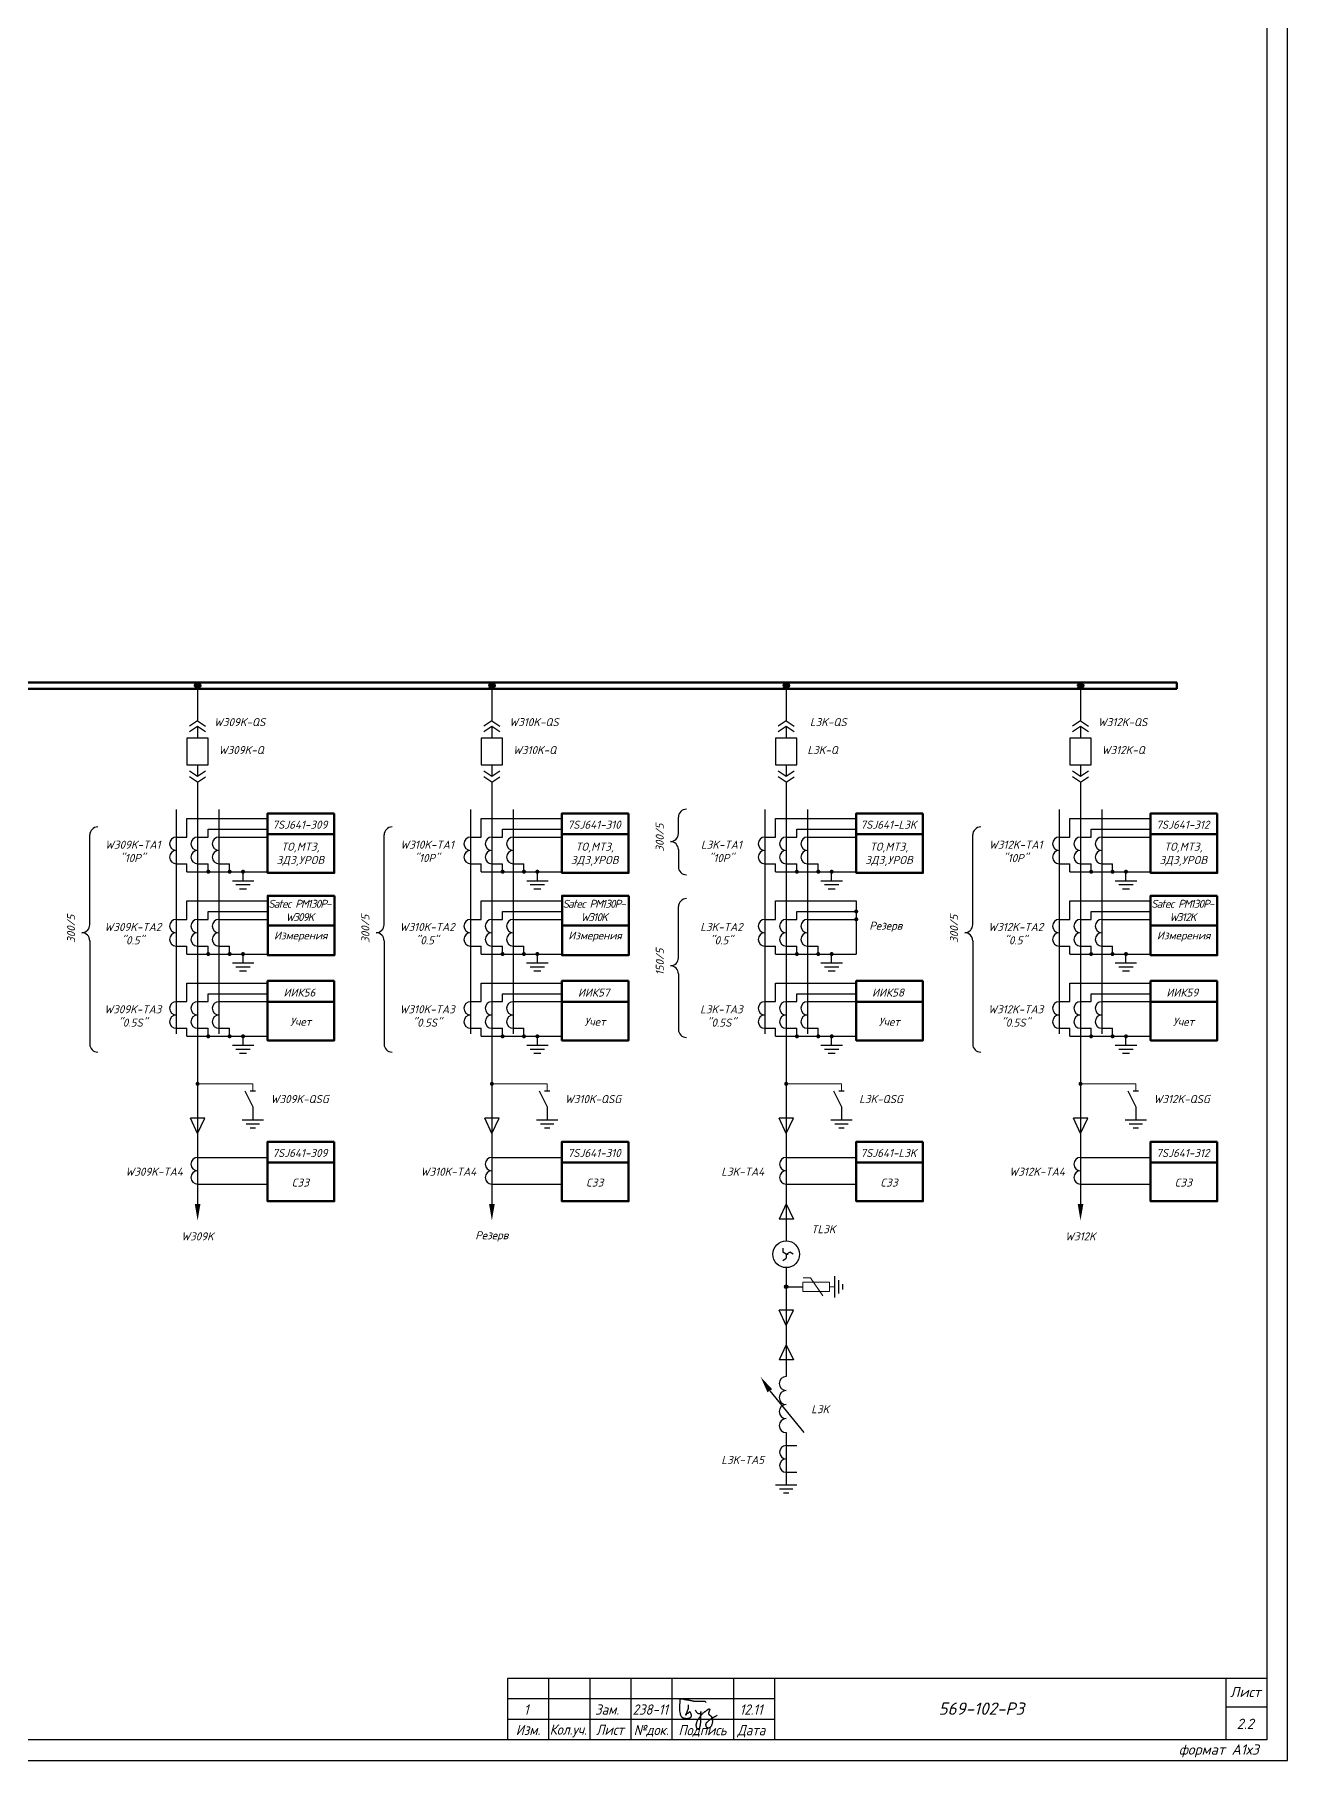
# Model space of a CAD drawing. Header units: millimetres. Extents: x -4534 to -456, y 3875 to 4716.
# Drawn here: x -761.6 to -456.3, y 3875.4 to 4295.9 of the extents above; entities that cross this region are included whole.
import ezdxf
from ezdxf.enums import TextEntityAlignment as Align

# ---------------------------------------------------------------- set-up
doc = ezdxf.new("R2010")
doc.units = ezdxf.units.MM
doc.linetypes.add('HIDDEN2', pattern=[0.1875, 0.125, -0.0625])
doc.layers.add('Измерения АСУТП', color=80, linetype='Continuous')
doc.layers.add('пусков-компл', color=7, linetype='Continuous')
doc.styles.add('ГОСТ 3.0', font='isocpeur.ttf', dxfattribs={"oblique": 15, "height": 3})
doc.styles.add('гост2.5', font='isocpeur.ttf', dxfattribs={"oblique": 15, "height": 2.5})

# ---------------------------------------------------------------- blocks, each defined once
blk = doc.blocks.new('Точка')
h = blk.add_hatch(color=256)
edge = h.paths.add_edge_path()
edge.add_arc((0, 0), 0.691, 0, 360)
blk.add_circle((0, 0), 0.691)
blk = doc.blocks.new('Бузин')
at = {"lineweight": 30}
for points in [[(8.39, 4.12, 0.049376), (8.33, 4.21, 0.079607), (8.28, 4.25, 0.036473), (8.15, 4.32, 0.077465), (8.07, 4.34, 0.011171), (7.92, 4.35, 0.012696), (7.78, 4.36), (7.28, 4.36), (6.8, 4.36), (6.28, 4.36), (5.8, 4.36, -0.028812), (5.58, 4.37, -0.024666), (5.32, 4.41, -0.004686), (5.18, 4.44, 0.005423), (5.06, 4.47, 0.001555), (4.64, 4.56, 0.003842), (4.48, 4.59, 0.002697), (4.31, 4.62, 0.002238), (4.12, 4.66, 0.002857), (4, 4.68, 0.000909), (3.65, 4.73, 0.012695), (3.43, 4.76, -0.016559), (3.27, 4.78, -0.029626), (3.19, 4.8, -0.00993), (2.95, 4.88, -0.037505), (2.82, 4.93, 0.070326), (2.75, 4.96, 0.03465), (2.68, 4.97, 0.014683), (2.5, 4.97), (2.2, 4.97), (2.04, 4.97, 0.376696), (2.03, 4.97, 0.005089), (1.96, 4.4, 0.000606), (1.88, 3.63, 0.003755), (1.87, 3.51, 0.015513), (1.85, 3.18, 0.014217), (1.84, 2.82, 0.016263), (1.85, 2.68, 0.004333), (1.91, 2.12, 0.017094), (2.02, 1.35, 0.061989), (2.08, 1.14, 0.025517), (2.14, 1.03, 0.01213), (2.28, 0.81, 0.010626), (2.37, 0.67, 0.016022), (2.44, 0.58, 0.09299), (2.59, 0.45, 0.08496), (2.8, 0.38, 0.00271), (2.97, 0.35, 0.002992), (3.13, 0.32, 0.001324), (3.38, 0.28, 0.004769), (3.46, 0.27, 0.032817), (3.53, 0.27, 0.009707), (3.8, 0.27, 0.019), (3.98, 0.29, 0.016057), (4.19, 0.32, 0.049052), (4.35, 0.36, 0.043), (4.52, 0.45, 0.055865), (4.61, 0.52, 0.052303), (4.69, 0.61, 0.078442), (4.76, 0.75, 0.068047), (4.78, 0.93, 0.038596), (4.76, 1.16, 0.058948), (4.73, 1.3, 0.004316), (4.69, 1.4, 0.002515), (4.62, 1.56, 0.007616), (4.54, 1.73, 0.014131), (4.49, 1.82, 0.19269), (4.41, 1.89, 0.262574), (4.34, 1.87, 0.027672), (4.26, 1.81, -0.016118), (4.15, 1.68, -0.003099), (3.98, 1.53, -0.010637), (3.93, 1.48, -0.185805), (3.82, 1.44, 0.157624), (3.68, 1.4, 0.022129), (3.58, 1.33, 0.02839), (3.52, 1.27, 0.269362), (3.47, 1.09, -0.357976), (3.37, 1.1, -0.002158), (3.4, 1.15, -0.00345), (3.41, 1.17, -0.006185), (3.46, 1.24, 0.011371), (3.48, 1.28, 0.012996), (3.51, 1.32, -0.006156), (3.56, 1.41, -0.009576), (3.6, 1.48, 0.015667), (3.63, 1.52, 0.026284), (3.65, 1.57, 0.011037), (3.69, 1.67, 0.001239), (3.73, 1.78, -0.001363), (3.77, 1.89, -0.000763), (3.8, 1.98, -0.000404), (3.86, 2.14, -0.021638), (3.92, 2.27, 0.022085), (3.97, 2.4, 0.026037), (3.99, 2.46, 0.009107), (4.03, 2.64, 0.019947), (4.08, 2.92, 0.047798), (4.09, 3.03, 0.00416), (4.08, 3.1, -0.001595), (4.07, 3.27, -0.002701), (4.07, 3.38, -0.001735), (4.06, 3.56)], [(5.73, 2.24, -0.001659), (5.78, 2.16, -0.003989), (5.79, 2.13, -0.001642), (5.86, 2.01, 0.002552), (5.91, 1.93, 0.020962), (5.96, 1.84, 0.016931), (6.04, 1.74, 0.041651), (6.11, 1.67, 0.033413), (6.2, 1.6, 0.030046), (6.3, 1.54, 0.03344), (6.39, 1.5, 0.018862), (6.47, 1.47, 0.066629), (6.5, 1.47), (6.65, 1.47), (6.82, 1.47, 0.057511), (6.89, 1.48, 0.045691), (6.97, 1.51, 0.105093), (7.04, 1.55, 0.109678), (7.08, 1.62, 0.031962), (7.1, 1.71, 0.036704), (7.11, 1.79, 0.007588), (7.11, 1.91, -0.036026), (7.11, 1.94, -0.931544), (7.11, 1.94, -0.010175), (7.11, 1.77, -0.030479), (7.11, 1.74, -0.006145), (7.08, 1.57, -0.017112), (7.04, 1.39, 0.022872), (7.01, 1.26, 0.018999), (6.99, 1.14, 0.024204), (6.99, 1.03, 0.002263), (6.99, 0.92, 0.002112), (6.99, 0.8, 0.002407), (7, 0.52, -0.00439), (7.01, 0.37, -0.004632), (7.01, 0.26, 0.002535), (7.01, 0.04, 0.006527), (7.01, -0.15, -0.007017), (7.02, -0.34, -0.014292), (7.01, -0.5, -0.019538), (7, -0.63, -0.000879), (6.99, -0.71, -0.000214), (6.95, -1.04, -0.000362), (6.89, -1.46, -0.011948), (6.89, -1.47, -0.020842), (6.89, -1.48, -0.001128), (6.83, -1.7, -0.000698), (6.78, -1.87, -0.000483), (6.72, -2.11, -0.011018), (6.69, -2.2, -0.011356), (6.66, -2.29, -0.082554), (6.63, -2.33, -0.044647), (6.57, -2.39, -0.075856), (6.51, -2.43, -0.089455), (6.45, -2.44, -0.08779), (6.39, -2.43, -0.072227), (6.31, -2.4, -0.034056), (6.25, -2.35, -0.069492), (6.22, -2.32, -0.020228), (6.19, -2.25, -0.025833), (6.16, -2.2, -0.010733), (6.13, -2.12, 0.013391), (6.11, -2.06, 0.011953), (6.09, -2, -0.014342), (6.07, -1.96, -0.024371), (6.05, -1.9, -0.00724), (6, -1.71, -0.010148), (5.97, -1.59, -0.0245), (5.96, -1.53, -0.037543), (5.96, -1.47, -0.015304), (5.97, -1.31, -0.00661), (5.98, -1.17, -0.012032), (5.99, -1.1, -0.016377), (6.03, -0.94, -0.018739), (6.07, -0.8, -0.001478), (6.09, -0.73, -0.000506), (6.16, -0.52, -0.001831), (6.24, -0.28, -0.004618), (6.28, -0.18, -0.057582), (6.32, -0.1, -0.022338), (6.46, 0.1, -0.015999), (6.58, 0.24, 0.018383), (6.68, 0.36, 0.02237), (6.86, 0.61, -0.023728), (7.03, 0.85, -0.006541), (7.11, 0.95, -0.003898), (7.25, 1.12, -0.014877), (7.57, 1.47, -0.023795), (7.79, 1.68, -0.008713), (7.89, 1.76, -0.00855), (8, 1.85, -0.023838), (8.18, 1.97, 0.025814), (8.35, 2.08, 0.025815), (8.47, 2.18, -0.022829), (8.59, 2.29, -0.0171), (8.7, 2.37, -0.009756), (8.89, 2.49, -0.027641), (9, 2.55, -0.032531), (9.09, 2.58, -0.105089), (9.18, 2.59, -0.256662), (9.21, 2.57, -0.025051), (9.21, 2.55, -0.041154), (9.22, 2.54, -0.014318), (9.22, 2.51, -0.01515), (9.23, 2.47, -0.019139), (9.23, 2.43, -0.034927), (9.23, 2.41, -0.068045), (9.21, 2.36, 0.031903), (9.18, 2.26, 0.02668), (9.14, 2.09, -0.051096), (9.11, 2, -0.005472), (9.09, 1.95, -0.002216), (9.05, 1.84, -0.009508), (9.01, 1.75, 0.021236), (8.99, 1.71, 0.047898), (8.98, 1.7, 0.005178), (8.96, 1.57, 0.011012), (8.95, 1.47, 0.018322), (8.94, 1.41, 0.105243), (8.95, 1.35, 0.054126), (9, 1.26, 0.042593), (9.07, 1.18, 0.0397), (9.16, 1.1, 0.050058), (9.28, 1.03, -0.056944), (9.38, 0.96, -0.020776), (9.47, 0.88, -0.025665), (9.54, 0.81, -0.024925), (9.62, 0.72, -0.040657), (9.66, 0.65, -0.013149), (9.68, 0.6, -0.007641), (9.72, 0.5, -0.012664), (9.8, 0.28, -0.025082), (9.83, 0.17, -0.016198), (9.85, 0.09, -0.008837), (9.87, -0.07, -0.009665), (9.88, -0.22, -0.008647), (9.89, -0.39, -0.026731), (9.89, -0.56, -0.01906), (9.87, -0.8, -0.024454), (9.84, -0.96, -0.014401), (9.76, -1.24, -0.02749), (9.66, -1.52, -0.053736), (9.58, -1.66, -0.028159), (9.52, -1.74, -0.015762), (9.4, -1.87, -0.020524), (9.28, -1.98, -0.029248), (9.18, -2.05, -0.080452), (9.09, -2.09, -0.065274), (8.96, -2.11, -0.05398), (8.82, -2.09, -0.070626), (8.73, -2.06, -0.020383), (8.65, -2.01, -0.029309), (8.6, -1.97, -0.021458), (8.53, -1.91, -0.028494), (8.49, -1.86, -0.036909), (8.45, -1.8, -0.024448), (8.4, -1.72, -0.038325), (8.37, -1.63, -0.024477), (8.34, -1.48, -0.043842), (8.32, -1.28, -0.050527), (8.34, -1.11, -0.025047), (8.36, -1.02, -0.024023), (8.4, -0.92, -0.037669), (8.48, -0.76, -0.075985), (8.54, -0.69, -0.02701), (8.63, -0.62, 0.024447), (8.72, -0.55, 0.001452), (8.87, -0.42, 0.00125), (9.03, -0.28, 0.01829), (9.33, 0.01, -0.047213), (9.46, 0.11, -0.004565), (9.51, 0.14, -0.000907), (9.77, 0.31, -0.000404), (9.95, 0.43, -0.005482), (9.96, 0.44, -0.029039), (10.06, 0.5, 0.009012), (10.41, 0.67, 0.00039), (10.47, 0.7, -0.000139), (10.65, 0.79, -0.00697), (10.82, 0.88, -0.004553), (11.09, 1.01)]]:
    blk.add_lwpolyline(points, format="xyb", dxfattribs=at)

msp = doc.modelspace()

# ---------------------------------------------------------------- hatches: boundary and pattern name
at = {"linetype": 'HIDDEN2'}
for points in [[(-721.07, 4137.25, 1), (-722.61, 4137.25, 1)], [(-649.37, 4137.25, 1), (-650.91, 4137.25, 1)], [(-577.66, 4137.25, 1), (-579.21, 4137.25, 1)], [(-505.96, 4137.25, 1), (-507.5, 4137.25, 1)]]:
    msp.add_hatch(color=0, dxfattribs=at).paths.add_polyline_path(points)

# ---------------------------------------------------------------- linework, layer by layer
at = {"color": 0, "lineweight": 30}
for p, q in [((-461.31, 4711.38), (-461.31, 3880.38)), ((-646.31, 3895.38), (-646.31, 3880.38)), ((-461.31, 3895.38), (-646.31, 3895.38)), ((-636.31, 3895.38), (-636.31, 3880.38)), ((-626.31, 3895.38), (-626.31, 3880.38)), ((-616.31, 3895.38), (-616.31, 3880.38)), ((-606.31, 3895.38), (-606.31, 3880.38)), ((-591.31, 3895.38), (-591.31, 3880.38)), ((-581.31, 3895.38), (-581.31, 3880.38)), ((-471.31, 3895.38), (-471.31, 3880.38)), ((-581.31, 3890.38), (-646.31, 3890.38)), ((-461.31, 3888.38), (-471.31, 3888.38)), ((-581.31, 3885.38), (-646.31, 3885.38)), ((-461.31, 3880.38), (-2168.31, 3880.38))]:
    msp.add_line(p, q, dxfattribs=at)
at = {"color": 0, "lineweight": 50}
for p, q in [((-1275.77, 4138.02), (-483.26, 4138.02)), ((-483.26, 4136.48), (-483.26, 4138.02)), ((-483.26, 4136.48), (-1275.77, 4136.48))]:
    msp.add_line(p, q, dxfattribs=at)
at = {"color": 0}
for p, q in [((-721.84, 4137.25), (-721.84, 4128.64)), ((-650.14, 4137.25), (-650.14, 4128.64)), ((-578.43, 4137.25), (-578.43, 4128.64)), ((-506.73, 4137.25), (-506.73, 4128.64)), ((-721.84, 4128.64), (-723.79, 4127.34)), ((-721.84, 4127.26), (-723.79, 4125.96)), ((-721.84, 4128.64), (-719.89, 4127.34)), ((-721.84, 4127.26), (-721.84, 4124.44)), ((-719.89, 4125.96), (-721.84, 4127.26)), ((-650.14, 4128.64), (-652.09, 4127.34)), ((-650.14, 4127.26), (-652.09, 4125.96)), ((-650.14, 4128.64), (-648.19, 4127.34)), ((-650.14, 4127.26), (-650.14, 4124.44)), ((-648.19, 4125.96), (-650.14, 4127.26)), ((-578.43, 4128.64), (-580.38, 4127.34)), ((-578.43, 4127.26), (-580.38, 4125.96)), ((-578.43, 4128.64), (-576.48, 4127.34)), ((-578.43, 4127.26), (-578.43, 4124.44)), ((-576.48, 4125.96), (-578.43, 4127.26)), ((-506.73, 4128.64), (-508.68, 4127.34)), ((-506.73, 4127.26), (-508.68, 4125.96)), ((-506.73, 4128.64), (-504.78, 4127.34)), ((-506.73, 4127.26), (-506.73, 4124.44)), ((-504.78, 4125.96), (-506.73, 4127.26)), ((-719.24, 4124.44), (-724.44, 4124.44)), ((-724.44, 4124.44), (-724.44, 4117.94)), ((-719.24, 4117.94), (-719.24, 4124.44)), ((-647.54, 4124.44), (-652.74, 4124.44)), ((-652.74, 4124.44), (-652.74, 4117.94)), ((-647.54, 4117.94), (-647.54, 4124.44)), ((-575.83, 4124.44), (-581.03, 4124.44)), ((-581.03, 4124.44), (-581.03, 4117.94)), ((-575.83, 4117.94), (-575.83, 4124.44)), ((-504.13, 4124.44), (-509.33, 4124.44)), ((-509.33, 4124.44), (-509.33, 4117.94)), ((-504.13, 4117.94), (-504.13, 4124.44)), ((-724.44, 4117.94), (-719.24, 4117.94)), ((-721.84, 4117.94), (-721.84, 4115.12)), ((-652.74, 4117.94), (-647.54, 4117.94)), ((-650.14, 4117.94), (-650.14, 4115.12)), ((-581.03, 4117.94), (-575.83, 4117.94)), ((-578.43, 4117.94), (-578.43, 4115.12)), ((-509.33, 4117.94), (-504.13, 4117.94)), ((-506.73, 4117.94), (-506.73, 4115.12)), ((-721.84, 4115.12), (-723.79, 4116.42)), ((-721.84, 4113.74), (-723.79, 4115.04)), ((-719.89, 4116.42), (-721.84, 4115.12)), ((-721.84, 4113.74), (-719.89, 4115.04)), ((-721.84, 4113.74), (-721.84, 4010.97)), ((-650.14, 4115.12), (-652.09, 4116.42)), ((-650.14, 4113.74), (-652.09, 4115.04)), ((-648.19, 4116.42), (-650.14, 4115.12)), ((-650.14, 4113.74), (-648.19, 4115.04)), ((-650.14, 4113.74), (-650.14, 4010.97)), ((-578.43, 4115.12), (-580.38, 4116.42)), ((-578.43, 4113.74), (-580.38, 4115.04)), ((-576.48, 4116.42), (-578.43, 4115.12)), ((-578.43, 4113.74), (-576.48, 4115.04)), ((-578.43, 4113.74), (-578.43, 4001.96)), ((-506.73, 4115.12), (-508.68, 4116.42)), ((-506.73, 4113.74), (-508.68, 4115.04)), ((-504.78, 4116.42), (-506.73, 4115.12)), ((-506.73, 4113.74), (-504.78, 4115.04)), ((-506.73, 4113.74), (-506.73, 4010.97)), ((-724.44, 4100.36), (-724.44, 4104.89)), ((-724.44, 4104.89), (-704.78, 4104.89)), ((-652.73, 4100.36), (-652.73, 4104.89)), ((-652.73, 4104.89), (-633.07, 4104.89)), ((-581.03, 4100.36), (-581.03, 4104.89)), ((-581.03, 4104.89), (-561.37, 4104.89)), ((-509.32, 4100.36), (-509.32, 4104.89)), ((-509.32, 4104.89), (-489.66, 4104.89)), ((-727.04, 4100.36), (-724.44, 4100.36)), ((-721.84, 4100.36), (-719.24, 4100.36)), ((-719.24, 4100.36), (-719.24, 4102.28)), ((-716.64, 4100.36), (-704.78, 4100.36)), ((-655.33, 4100.36), (-652.73, 4100.36)), ((-650.14, 4100.36), (-647.54, 4100.36)), ((-647.54, 4100.36), (-647.54, 4102.28)), ((-644.93, 4100.36), (-633.07, 4100.36)), ((-583.63, 4100.36), (-581.03, 4100.36)), ((-578.43, 4100.36), (-575.83, 4100.36)), ((-575.83, 4100.36), (-575.83, 4102.28)), ((-573.23, 4100.36), (-561.37, 4100.36)), ((-511.92, 4100.36), (-509.32, 4100.36)), ((-506.73, 4100.36), (-504.13, 4100.36)), ((-504.13, 4100.36), (-504.13, 4102.28)), ((-501.52, 4100.36), (-489.66, 4100.36)), ((-727.04, 4093.86), (-724.44, 4093.86)), ((-721.84, 4093.86), (-719.24, 4093.86)), ((-716.64, 4093.86), (-714.04, 4093.86)), ((-710.76, 4089.65), (-710.76, 4091.91)), ((-655.33, 4093.86), (-652.73, 4093.86)), ((-650.14, 4093.86), (-647.54, 4093.86)), ((-644.93, 4093.86), (-642.33, 4093.86)), ((-639.06, 4089.65), (-639.06, 4091.91)), ((-583.63, 4093.86), (-581.03, 4093.86)), ((-578.43, 4093.86), (-575.83, 4093.86)), ((-573.23, 4093.86), (-570.63, 4093.86)), ((-567.36, 4089.65), (-567.36, 4091.91)), ((-511.92, 4093.86), (-509.32, 4093.86)), ((-506.73, 4093.86), (-504.13, 4093.86)), ((-501.52, 4093.86), (-498.92, 4093.86)), ((-495.65, 4089.65), (-495.65, 4091.91)), ((-724.45, 4080.31), (-724.45, 4084.84)), ((-724.45, 4084.84), (-704.79, 4084.84)), ((-652.74, 4080.31), (-652.74, 4084.84)), ((-652.74, 4084.84), (-633.08, 4084.84)), ((-581.04, 4080.31), (-581.04, 4084.84)), ((-581.04, 4084.84), (-561.38, 4084.84)), ((-561.38, 4084.84), (-561.38, 4071.86)), ((-509.33, 4080.31), (-509.33, 4084.84)), ((-509.33, 4084.84), (-489.67, 4084.84)), ((-727.05, 4080.31), (-724.45, 4080.31)), ((-721.85, 4080.31), (-719.25, 4080.31)), ((-719.25, 4080.31), (-719.25, 4082.23)), ((-716.65, 4080.31), (-704.79, 4080.31)), ((-655.34, 4080.31), (-652.74, 4080.31)), ((-650.15, 4080.31), (-647.55, 4080.31)), ((-647.55, 4080.31), (-647.55, 4082.23)), ((-644.94, 4080.31), (-633.08, 4080.31)), ((-583.64, 4080.31), (-581.04, 4080.31)), ((-578.44, 4080.31), (-575.84, 4080.31)), ((-575.84, 4080.31), (-575.84, 4082.23)), ((-573.24, 4080.31), (-561.38, 4080.31)), ((-511.93, 4080.31), (-509.33, 4080.31)), ((-506.74, 4080.31), (-504.14, 4080.31)), ((-504.14, 4080.31), (-504.14, 4082.23)), ((-501.53, 4080.31), (-489.67, 4080.31)), ((-727.05, 4073.81), (-724.45, 4073.81)), ((-721.85, 4073.81), (-719.25, 4073.81)), ((-716.65, 4073.81), (-714.05, 4073.81)), ((-710.77, 4069.6), (-710.77, 4071.86)), ((-655.34, 4073.81), (-652.74, 4073.81)), ((-650.15, 4073.81), (-647.55, 4073.81)), ((-644.94, 4073.81), (-642.34, 4073.81)), ((-639.07, 4069.6), (-639.07, 4071.86)), ((-583.64, 4073.81), (-581.04, 4073.81)), ((-578.44, 4073.81), (-575.84, 4073.81)), ((-573.24, 4073.81), (-570.64, 4073.81)), ((-567.36, 4069.6), (-567.36, 4071.86)), ((-511.93, 4073.81), (-509.33, 4073.81)), ((-506.74, 4073.81), (-504.14, 4073.81)), ((-501.53, 4073.81), (-498.93, 4073.81)), ((-495.66, 4069.6), (-495.66, 4071.86)), ((-724.44, 4060.26), (-724.44, 4064.79)), ((-724.44, 4064.79), (-704.78, 4064.79)), ((-719.24, 4060.26), (-719.24, 4062.18)), ((-652.73, 4060.26), (-652.73, 4064.79)), ((-652.73, 4064.79), (-633.07, 4064.79)), ((-647.54, 4060.26), (-647.54, 4062.18)), ((-581.03, 4060.26), (-581.03, 4064.79)), ((-581.03, 4064.79), (-561.37, 4064.79)), ((-575.83, 4060.26), (-575.83, 4062.18)), ((-509.32, 4060.26), (-509.32, 4064.79)), ((-509.32, 4064.79), (-489.66, 4064.79)), ((-504.13, 4060.26), (-504.13, 4062.18)), ((-727.04, 4060.26), (-724.44, 4060.26)), ((-721.84, 4060.26), (-719.24, 4060.26)), ((-716.64, 4060.26), (-704.78, 4060.26)), ((-655.33, 4060.26), (-652.73, 4060.26)), ((-650.14, 4060.26), (-647.54, 4060.26)), ((-644.93, 4060.26), (-633.07, 4060.26)), ((-583.63, 4060.26), (-581.03, 4060.26)), ((-578.43, 4060.26), (-575.83, 4060.26)), ((-573.23, 4060.26), (-561.37, 4060.26)), ((-511.92, 4060.26), (-509.32, 4060.26)), ((-506.73, 4060.26), (-504.13, 4060.26)), ((-501.52, 4060.26), (-489.66, 4060.26)), ((-727.04, 4053.76), (-724.44, 4053.76)), ((-721.84, 4053.76), (-719.24, 4053.76)), ((-716.64, 4053.76), (-714.04, 4053.76)), ((-655.33, 4053.76), (-652.73, 4053.76)), ((-650.14, 4053.76), (-647.54, 4053.76)), ((-644.93, 4053.76), (-642.33, 4053.76)), ((-583.63, 4053.76), (-581.03, 4053.76)), ((-578.43, 4053.76), (-575.83, 4053.76)), ((-573.23, 4053.76), (-570.63, 4053.76)), ((-511.92, 4053.76), (-509.32, 4053.76)), ((-506.73, 4053.76), (-504.13, 4053.76)), ((-501.52, 4053.76), (-498.92, 4053.76)), ((-710.76, 4049.55), (-710.76, 4051.81)), ((-639.06, 4049.55), (-639.06, 4051.81)), ((-567.36, 4049.55), (-567.36, 4051.81)), ((-495.65, 4049.55), (-495.65, 4051.81)), ((-710.33, 4038.5), (-708.38, 4034.6)), ((-709.03, 4038.5), (-707.73, 4038.5)), ((-638.62, 4038.5), (-636.67, 4034.6)), ((-637.32, 4038.5), (-636.02, 4038.5)), ((-566.92, 4038.5), (-564.97, 4034.6)), ((-565.62, 4038.5), (-564.32, 4038.5)), ((-495.22, 4038.5), (-493.27, 4034.6)), ((-493.92, 4038.5), (-492.62, 4038.5)), ((-708.38, 4034.6), (-708.38, 4031.35)), ((-636.67, 4034.6), (-636.67, 4031.35)), ((-564.97, 4034.6), (-564.97, 4031.35)), ((-493.27, 4034.6), (-493.27, 4031.35)), ((-721.84, 4028.15), (-723.59, 4031.86)), ((-720.1, 4031.86), (-723.59, 4031.86)), ((-721.84, 4028.15), (-720.1, 4031.86)), ((-650.14, 4028.15), (-651.88, 4031.86)), ((-648.39, 4031.86), (-651.88, 4031.86)), ((-650.14, 4028.15), (-648.39, 4031.86)), ((-578.43, 4028.15), (-580.18, 4031.86)), ((-576.69, 4031.86), (-580.18, 4031.86)), ((-578.43, 4028.15), (-576.69, 4031.86)), ((-506.73, 4028.15), (-508.47, 4031.86)), ((-504.98, 4031.86), (-508.47, 4031.86)), ((-506.73, 4028.15), (-504.98, 4031.86)), ((-721.84, 4022.31), (-719.24, 4022.31)), ((-719.24, 4022.31), (-704.78, 4022.31)), ((-650.14, 4022.31), (-647.54, 4022.31)), ((-647.54, 4022.31), (-633.07, 4022.31)), ((-578.43, 4022.31), (-575.83, 4022.31)), ((-575.83, 4022.31), (-561.37, 4022.31)), ((-506.73, 4022.31), (-504.13, 4022.31)), ((-504.13, 4022.31), (-489.66, 4022.31)), ((-721.84, 4015.81), (-719.24, 4015.81)), ((-719.24, 4015.81), (-704.78, 4015.81)), ((-650.14, 4015.81), (-647.54, 4015.81)), ((-647.54, 4015.81), (-633.07, 4015.81)), ((-578.43, 4015.81), (-575.83, 4015.81)), ((-575.83, 4015.81), (-561.37, 4015.81)), ((-506.73, 4015.81), (-504.13, 4015.81)), ((-504.13, 4015.81), (-489.66, 4015.81)), ((-578.43, 4010.97), (-580.18, 4007.26)), ((-578.43, 4010.97), (-576.69, 4007.26)), ((-576.69, 4007.26), (-580.18, 4007.26)), ((-579.28, 4000.2), (-579.28, 3999.21)), ((-578.43, 3998.71), (-579.28, 3999.21)), ((-578.43, 3998.71), (-577.59, 3999.21)), ((-576.75, 3998.71), (-577.59, 3999.21)), ((-579.28, 3997.22), (-578.43, 3997.73)), ((-578.43, 3998.71), (-578.43, 3997.73)), ((-578.43, 3998.71), (-577.94, 3998.71)), ((-578.43, 3995.46), (-578.43, 3968.93)), ((-578.43, 3990.8), (-574.35, 3990.8)), ((-578.43, 3981.39), (-580.18, 3985.09)), ((-576.69, 3985.09), (-580.18, 3985.09)), ((-578.43, 3981.39), (-576.69, 3985.09)), ((-578.43, 3976.68), (-580.18, 3972.98)), ((-578.43, 3976.68), (-576.69, 3972.98)), ((-576.69, 3972.98), (-580.18, 3972.98)), ((-582.44, 3965.46), (-574.14, 3955.25)), ((-578.43, 3955.25), (-578.43, 3942.47)), ((-578.43, 3952.09), (-575.83, 3952.09)), ((-578.43, 3945.59), (-575.83, 3945.59))]:
    msp.add_line(p, q, dxfattribs=at)
at = {"color": 0, "ltscale": 0.25}
for p, q in [((-727.04, 4107.07), (-727.04, 4052.44)), ((-716.64, 4107.07), (-716.64, 4052.44)), ((-655.33, 4107.07), (-655.33, 4052.44)), ((-644.93, 4107.07), (-644.93, 4052.44)), ((-604.71, 4101.21), (-604.71, 4105.2)), ((-583.63, 4107.07), (-583.63, 4052.44)), ((-573.23, 4107.07), (-573.23, 4052.44)), ((-511.92, 4107.07), (-511.92, 4052.44)), ((-501.52, 4107.07), (-501.52, 4052.44)), ((-748.12, 4079), (-748.12, 4100.86)), ((-719.24, 4102.28), (-704.78, 4102.28)), ((-676.41, 4079), (-676.41, 4100.86)), ((-647.54, 4102.28), (-633.07, 4102.28)), ((-575.83, 4102.28), (-561.37, 4102.28)), ((-533, 4079), (-533, 4100.86)), ((-504.13, 4102.28), (-489.66, 4102.28)), ((-604.71, 4097.31), (-604.71, 4093.12)), ((-724.44, 4091.91), (-724.44, 4093.86)), ((-724.44, 4091.91), (-704.78, 4091.91)), ((-719.24, 4091.91), (-719.24, 4093.86)), ((-714.04, 4091.91), (-714.04, 4093.86)), ((-652.73, 4091.91), (-652.73, 4093.86)), ((-652.73, 4091.91), (-633.07, 4091.91)), ((-647.54, 4091.91), (-647.54, 4093.86)), ((-642.33, 4091.91), (-642.33, 4093.86)), ((-581.03, 4091.91), (-581.03, 4093.86)), ((-581.03, 4091.91), (-561.37, 4091.91)), ((-575.83, 4091.91), (-575.83, 4093.86)), ((-570.63, 4091.91), (-570.63, 4093.86)), ((-509.32, 4091.91), (-509.32, 4093.86)), ((-509.32, 4091.91), (-489.66, 4091.91)), ((-504.13, 4091.91), (-504.13, 4093.86)), ((-498.92, 4091.91), (-498.92, 4093.86)), ((-708.16, 4089.65), (-713.36, 4089.65)), ((-709.03, 4088.68), (-712.5, 4088.68)), ((-709.9, 4087.7), (-711.63, 4087.7)), ((-636.46, 4089.65), (-641.66, 4089.65)), ((-637.33, 4088.68), (-640.79, 4088.68)), ((-638.19, 4087.7), (-639.93, 4087.7)), ((-564.76, 4089.65), (-569.96, 4089.65)), ((-565.62, 4088.68), (-569.09, 4088.68)), ((-566.49, 4087.7), (-568.22, 4087.7)), ((-493.05, 4089.65), (-498.25, 4089.65)), ((-493.92, 4088.68), (-497.38, 4088.68)), ((-494.78, 4087.7), (-496.52, 4087.7)), ((-604.69, 4070.94), (-604.69, 4083.4)), ((-719.25, 4082.23), (-704.79, 4082.23)), ((-647.55, 4082.23), (-633.08, 4082.23)), ((-575.84, 4082.23), (-561.38, 4082.23)), ((-504.14, 4082.23), (-489.67, 4082.23)), ((-748.12, 4075.11), (-748.12, 4049.92)), ((-676.41, 4075.11), (-676.41, 4049.92)), ((-533, 4075.11), (-533, 4049.92)), ((-724.45, 4071.86), (-724.45, 4073.81)), ((-724.45, 4071.86), (-704.79, 4071.86)), ((-719.25, 4071.86), (-719.25, 4073.81)), ((-714.05, 4071.86), (-714.05, 4073.81)), ((-652.74, 4071.86), (-652.74, 4073.81)), ((-652.74, 4071.86), (-633.08, 4071.86)), ((-647.55, 4071.86), (-647.55, 4073.81)), ((-642.34, 4071.86), (-642.34, 4073.81)), ((-581.04, 4071.86), (-581.04, 4073.81)), ((-581.04, 4071.86), (-561.38, 4071.86)), ((-575.84, 4071.86), (-575.84, 4073.81)), ((-570.64, 4071.86), (-570.64, 4073.81)), ((-509.33, 4071.86), (-509.33, 4073.81)), ((-509.33, 4071.86), (-489.67, 4071.86)), ((-504.14, 4071.86), (-504.14, 4073.81)), ((-498.93, 4071.86), (-498.93, 4073.81)), ((-708.17, 4069.6), (-713.37, 4069.6)), ((-709.04, 4068.63), (-712.51, 4068.63)), ((-709.91, 4067.65), (-711.64, 4067.65)), ((-636.47, 4069.6), (-641.67, 4069.6)), ((-637.34, 4068.63), (-640.8, 4068.63)), ((-638.2, 4067.65), (-639.94, 4067.65)), ((-604.69, 4067.04), (-604.69, 4053.48)), ((-564.76, 4069.6), (-569.96, 4069.6)), ((-565.63, 4068.63), (-569.1, 4068.63)), ((-566.5, 4067.65), (-568.23, 4067.65)), ((-493.06, 4069.6), (-498.26, 4069.6)), ((-493.93, 4068.63), (-497.39, 4068.63)), ((-494.79, 4067.65), (-496.53, 4067.65)), ((-719.24, 4062.18), (-704.78, 4062.18)), ((-647.54, 4062.18), (-633.07, 4062.18)), ((-575.83, 4062.18), (-561.37, 4062.18)), ((-504.13, 4062.18), (-489.66, 4062.18)), ((-724.44, 4051.81), (-724.44, 4053.76)), ((-719.24, 4051.81), (-719.24, 4053.76)), ((-714.04, 4051.81), (-714.04, 4053.76)), ((-652.73, 4051.81), (-652.73, 4053.76)), ((-647.54, 4051.81), (-647.54, 4053.76)), ((-642.33, 4051.81), (-642.33, 4053.76)), ((-581.03, 4051.81), (-581.03, 4053.76)), ((-575.83, 4051.81), (-575.83, 4053.76)), ((-570.63, 4051.81), (-570.63, 4053.76)), ((-509.32, 4051.81), (-509.32, 4053.76)), ((-504.13, 4051.81), (-504.13, 4053.76)), ((-498.92, 4051.81), (-498.92, 4053.76)), ((-724.44, 4051.81), (-704.78, 4051.81)), ((-708.16, 4049.55), (-713.36, 4049.55)), ((-652.73, 4051.81), (-633.07, 4051.81)), ((-636.46, 4049.55), (-641.66, 4049.55)), ((-581.03, 4051.81), (-561.37, 4051.81)), ((-564.76, 4049.55), (-569.96, 4049.55)), ((-509.32, 4051.81), (-489.66, 4051.81)), ((-493.05, 4049.55), (-498.25, 4049.55)), ((-709.03, 4048.58), (-712.5, 4048.58)), ((-709.91, 4047.6), (-711.64, 4047.6)), ((-637.33, 4048.58), (-640.79, 4048.58)), ((-638.2, 4047.6), (-639.94, 4047.6)), ((-565.62, 4048.58), (-569.09, 4048.58)), ((-566.5, 4047.6), (-568.23, 4047.6)), ((-493.92, 4048.58), (-497.38, 4048.58)), ((-494.79, 4047.6), (-496.53, 4047.6))]:
    msp.add_line(p, q, dxfattribs=at)
at = {"color": 0, "lineweight": 18}
for p, q in [((-708.38, 4040.24), (-721.84, 4040.24)), ((-708.38, 4038.5), (-708.38, 4040.24)), ((-636.67, 4040.24), (-650.14, 4040.24)), ((-636.67, 4038.5), (-636.67, 4040.24)), ((-564.97, 4040.24), (-578.43, 4040.24)), ((-564.97, 4038.5), (-564.97, 4040.24)), ((-493.27, 4040.24), (-506.73, 4040.24)), ((-493.27, 4038.5), (-493.27, 4040.24)), ((-567.86, 3991.94), (-574.35, 3991.94)), ((-574.35, 3989.66), (-574.35, 3991.94)), ((-572.55, 3993.01), (-574.32, 3993.01)), ((-572.55, 3993.01), (-574.32, 3993.01)), ((-569.52, 3988.55), (-572.55, 3993.01)), ((-567.86, 3989.66), (-567.86, 3991.94)), ((-567.86, 3990.8), (-566.68, 3990.8)), ((-567.86, 3989.66), (-574.35, 3989.66))]:
    msp.add_line(p, q, dxfattribs=at)
at = {"color": 0, "lineweight": 25, "ltscale": 0.25}
for p, q in [((-705.78, 4031.35), (-710.98, 4031.35)), ((-706.75, 4030.38), (-710, 4030.38)), ((-707.73, 4029.4), (-709.03, 4029.4)), ((-634.07, 4031.35), (-639.27, 4031.35)), ((-635.05, 4030.38), (-638.3, 4030.38)), ((-636.02, 4029.4), (-637.32, 4029.4)), ((-562.37, 4031.35), (-567.57, 4031.35)), ((-563.35, 4030.38), (-566.6, 4030.38)), ((-564.32, 4029.4), (-565.62, 4029.4)), ((-490.67, 4031.35), (-495.87, 4031.35)), ((-491.64, 4030.38), (-494.89, 4030.38)), ((-492.62, 4029.4), (-493.92, 4029.4)), ((-566.68, 3993.4), (-566.68, 3988.2)), ((-565.71, 3992.43), (-565.71, 3989.18)), ((-564.73, 3991.45), (-564.73, 3990.15)), ((-575.83, 3942.47), (-581.03, 3942.47)), ((-576.81, 3941.49), (-580.06, 3941.49)), ((-577.78, 3940.52), (-579.08, 3940.52))]:
    msp.add_line(p, q, dxfattribs=at)
at = {"color": 0, "linetype": 'Continuous', "lineweight": 25}
msp.add_lwpolyline([(-2188.31, 3875.38), (-456.31, 3875.38), (-456.31, 4716.38), (-2188.31, 4716.38)], close=True, dxfattribs=at)
at = {"color": 0, "lineweight": 50, "ltscale": 0.25}
for points in [[(-688.54, 4106.11), (-704.79, 4106.11), (-704.79, 4101.03), (-688.54, 4101.03)], [(-616.83, 4106.11), (-633.08, 4106.11), (-633.08, 4101.03), (-616.83, 4101.03)], [(-545.13, 4106.11), (-561.38, 4106.11), (-561.38, 4101.03), (-545.13, 4101.03)], [(-473.42, 4106.11), (-489.67, 4106.11), (-489.67, 4101.03), (-473.42, 4101.03)], [(-688.54, 4101.03), (-704.79, 4101.03), (-704.79, 4091.62), (-688.54, 4091.62)], [(-616.83, 4101.03), (-633.08, 4101.03), (-633.08, 4091.62), (-616.83, 4091.62)], [(-545.13, 4101.03), (-561.38, 4101.03), (-561.38, 4091.62), (-545.13, 4091.62)], [(-473.42, 4101.03), (-489.67, 4101.03), (-489.67, 4091.62), (-473.42, 4091.62)], [(-688.53, 4065.32), (-704.78, 4065.32), (-704.78, 4060.24), (-688.53, 4060.24)], [(-616.82, 4065.32), (-633.07, 4065.32), (-633.07, 4060.24), (-616.82, 4060.24)], [(-545.12, 4065.32), (-561.37, 4065.32), (-561.37, 4060.24), (-545.12, 4060.24)], [(-473.41, 4065.32), (-489.66, 4065.32), (-489.66, 4060.24), (-473.41, 4060.24)], [(-688.53, 4060.24), (-704.78, 4060.24), (-704.78, 4050.83), (-688.53, 4050.83)], [(-616.82, 4060.24), (-633.07, 4060.24), (-633.07, 4050.83), (-616.82, 4050.83)], [(-545.12, 4060.24), (-561.37, 4060.24), (-561.37, 4050.83), (-545.12, 4050.83)], [(-473.41, 4060.24), (-489.66, 4060.24), (-489.66, 4050.83), (-473.41, 4050.83)], [(-688.54, 4026.13), (-704.79, 4026.13), (-704.79, 4021.04), (-688.54, 4021.04)], [(-616.83, 4026.13), (-633.08, 4026.13), (-633.08, 4021.04), (-616.83, 4021.04)], [(-545.13, 4026.13), (-561.38, 4026.13), (-561.38, 4021.04), (-545.13, 4021.04)], [(-473.42, 4026.13), (-489.67, 4026.13), (-489.67, 4021.04), (-473.42, 4021.04)], [(-688.54, 4021.04), (-704.79, 4021.04), (-704.79, 4011.63), (-688.54, 4011.63)], [(-616.83, 4021.04), (-633.08, 4021.04), (-633.08, 4011.63), (-616.83, 4011.63)], [(-545.13, 4021.04), (-561.38, 4021.04), (-561.38, 4011.63), (-545.13, 4011.63)], [(-473.42, 4021.04), (-489.67, 4021.04), (-489.67, 4011.63), (-473.42, 4011.63)]]:
    msp.add_lwpolyline(points, close=True, dxfattribs=at)
at = {"color": 0, "ltscale": 0.25, "const_width": 0.487}
for points in [[(-719.49, 4091.91, -1), (-719, 4091.91, -1)], [(-714.28, 4091.91, -1), (-713.79, 4091.91, -1)], [(-711.01, 4091.91, -1), (-710.52, 4091.91, -1)], [(-647.78, 4091.91, -1), (-647.29, 4091.91, -1)], [(-642.58, 4091.91, -1), (-642.09, 4091.91, -1)], [(-639.3, 4091.91, -1), (-638.82, 4091.91, -1)], [(-576.08, 4091.91, -1), (-575.59, 4091.91, -1)], [(-570.87, 4091.91, -1), (-570.38, 4091.91, -1)], [(-567.6, 4091.91, -1), (-567.11, 4091.91, -1)], [(-504.37, 4091.91, -1), (-503.89, 4091.91, -1)], [(-499.17, 4091.91, -1), (-498.68, 4091.91, -1)], [(-495.89, 4091.91, -1), (-495.41, 4091.91, -1)], [(-561.62, 4082.23, 1), (-561.13, 4082.23, 1)], [(-561.62, 4080.31, 1), (-561.13, 4080.31, 1)], [(-719.5, 4071.86, -1), (-719.01, 4071.86, -1)], [(-714.29, 4071.86, -1), (-713.8, 4071.86, -1)], [(-711.02, 4071.86, -1), (-710.53, 4071.86, -1)], [(-647.79, 4071.86, -1), (-647.3, 4071.86, -1)], [(-642.59, 4071.86, -1), (-642.1, 4071.86, -1)], [(-639.31, 4071.86, -1), (-638.83, 4071.86, -1)], [(-576.09, 4071.86, -1), (-575.6, 4071.86, -1)], [(-570.88, 4071.86, -1), (-570.39, 4071.86, -1)], [(-567.61, 4071.86, -1), (-567.12, 4071.86, -1)], [(-504.38, 4071.86, -1), (-503.9, 4071.86, -1)], [(-499.18, 4071.86, -1), (-498.69, 4071.86, -1)], [(-495.9, 4071.86, -1), (-495.42, 4071.86, -1)], [(-719.49, 4051.81, -1), (-719, 4051.81, -1)], [(-714.28, 4051.81, -1), (-713.79, 4051.81, -1)], [(-711.01, 4051.81, -1), (-710.52, 4051.81, -1)], [(-647.78, 4051.81, -1), (-647.29, 4051.81, -1)], [(-642.58, 4051.81, -1), (-642.09, 4051.81, -1)], [(-639.3, 4051.81, -1), (-638.82, 4051.81, -1)], [(-576.08, 4051.81, -1), (-575.59, 4051.81, -1)], [(-570.87, 4051.81, -1), (-570.38, 4051.81, -1)], [(-567.6, 4051.81, -1), (-567.11, 4051.81, -1)], [(-504.37, 4051.81, -1), (-503.89, 4051.81, -1)], [(-499.17, 4051.81, -1), (-498.68, 4051.81, -1)], [(-495.89, 4051.81, -1), (-495.41, 4051.81, -1)], [(-722.09, 4040.24, -1), (-721.6, 4040.24, -1)], [(-650.38, 4040.24, -1), (-649.89, 4040.24, -1)], [(-578.68, 4040.24, -1), (-578.19, 4040.24, -1)], [(-506.97, 4040.24, -1), (-506.49, 4040.24, -1)]]:
    msp.add_lwpolyline(points, format="xyb", close=True, dxfattribs=at)
at = {"color": 0, "linetype": 'HIDDEN2'}
for centre in [(-721.84, 4137.25), (-650.14, 4137.25), (-578.43, 4137.25), (-506.73, 4137.25)]:
    msp.add_circle(centre, 0.771, dxfattribs=at)
at = {"color": 0}
msp.add_circle((-578.43, 3998.71), 3.25, dxfattribs=at)
at = {"color": 0, "ltscale": 0.25}
for centre, start, end in [((-602.76, 4105.2), 90, 180), ((-746.17, 4100.86), 90, 180), ((-674.46, 4100.86), 90, 180), ((-606.66, 4101.21), 270, 0), ((-531.05, 4100.86), 90, 180), ((-606.66, 4097.31), 0, 90), ((-602.76, 4093.12), 180, 270), ((-602.74, 4083.4), 90, 180), ((-750.07, 4079.01), 270, 0), ((-678.36, 4079.01), 270, 0), ((-534.95, 4079.01), 270, 0), ((-750.07, 4075.11), 0, 90), ((-678.36, 4075.11), 0, 90), ((-534.95, 4075.11), 0, 90), ((-606.64, 4070.94), 270, 0), ((-606.64, 4067.04), 0, 90), ((-746.17, 4049.92), 180, 270), ((-674.46, 4049.92), 180, 270), ((-602.74, 4053.48), 180, 270), ((-531.05, 4049.92), 180, 270)]:
    msp.add_arc(centre, 1.95, start, end, dxfattribs=at)
at = {"color": 0}
for centre in [(-727.04, 4098.73), (-721.84, 4098.73), (-716.64, 4098.73), (-655.33, 4098.73), (-650.14, 4098.73), (-644.93, 4098.73), (-583.63, 4098.73), (-578.43, 4098.73), (-573.23, 4098.73), (-511.92, 4098.73), (-506.73, 4098.73), (-501.52, 4098.73), (-727.04, 4095.48), (-721.84, 4095.48), (-716.64, 4095.48), (-655.33, 4095.48), (-650.14, 4095.48), (-644.93, 4095.48), (-583.63, 4095.48), (-578.43, 4095.48), (-573.23, 4095.48), (-511.92, 4095.48), (-506.73, 4095.48), (-501.52, 4095.48), (-727.05, 4078.68), (-721.85, 4078.68), (-716.65, 4078.68), (-655.34, 4078.68), (-650.15, 4078.68), (-644.94, 4078.68), (-583.64, 4078.68), (-578.44, 4078.68), (-573.24, 4078.68), (-511.93, 4078.68), (-506.74, 4078.68), (-501.53, 4078.68), (-727.05, 4075.43), (-721.85, 4075.43), (-716.65, 4075.43), (-655.34, 4075.43), (-650.15, 4075.43), (-644.94, 4075.43), (-583.64, 4075.43), (-578.44, 4075.43), (-573.24, 4075.43), (-511.93, 4075.43), (-506.74, 4075.43), (-501.53, 4075.43), (-727.04, 4058.63), (-721.84, 4058.63), (-716.64, 4058.63), (-655.33, 4058.63), (-650.14, 4058.63), (-644.93, 4058.63), (-583.63, 4058.63), (-578.43, 4058.63), (-573.23, 4058.63), (-511.92, 4058.63), (-506.73, 4058.63), (-501.52, 4058.63), (-727.04, 4055.38), (-721.84, 4055.38), (-716.64, 4055.38), (-655.33, 4055.38), (-650.14, 4055.38), (-644.93, 4055.38), (-583.63, 4055.38), (-578.43, 4055.38), (-573.23, 4055.38), (-511.92, 4055.38), (-506.73, 4055.38), (-501.52, 4055.38), (-721.84, 4020.68), (-650.14, 4020.68), (-578.43, 4020.68), (-506.73, 4020.68), (-721.84, 4017.43), (-650.14, 4017.43), (-578.43, 4017.43), (-506.73, 4017.43), (-578.43, 3950.47), (-578.43, 3947.22)]:
    msp.add_arc(centre, 1.62, 90, 270, dxfattribs=at)
at = {"color": 0, "lineweight": 25}
for points in [[(-721.84, 4006.93), (-721.15, 4010.97), (-722.53, 4010.97)], [(-650.14, 4006.93), (-649.45, 4010.97), (-650.83, 4010.97)], [(-506.73, 4006.93), (-506.04, 4010.97), (-507.42, 4010.97)], [(-584.66, 3968.83), (-583.01, 3965.09), (-581.86, 3965.84)]]:
    msp.add_solid(points, dxfattribs=at)
at = {"layer": 'Измерения АСУТП', "color": 0, "lineweight": 50, "ltscale": 0.25}
for points in [[(-688.52, 4086.06), (-704.77, 4086.06), (-704.77, 4078.83), (-688.52, 4078.83)], [(-616.81, 4086.06), (-633.06, 4086.06), (-633.06, 4078.83), (-616.81, 4078.83)], [(-473.4, 4086.06), (-489.65, 4086.06), (-489.65, 4078.83), (-473.4, 4078.83)], [(-688.52, 4078.83), (-704.77, 4078.83), (-704.77, 4071.57), (-688.52, 4071.57)], [(-616.81, 4078.83), (-633.06, 4078.83), (-633.06, 4071.57), (-616.81, 4071.57)], [(-473.4, 4078.83), (-489.65, 4078.83), (-489.65, 4071.57), (-473.4, 4071.57)]]:
    msp.add_lwpolyline(points, close=True, dxfattribs=at)
at = {"layer": 'пусков-компл', "color": 0}
for centre, start, end in [((-578.43, 3967.22), 90, 180), ((-578.43, 3967.22), 180, 270), ((-578.43, 3963.8), 90, 180), ((-578.43, 3963.8), 180, 270), ((-578.43, 3960.38), 90, 180), ((-578.43, 3960.38), 180, 270), ((-578.43, 3956.96), 90, 180), ((-578.43, 3956.96), 180, 270)]:
    msp.add_arc(centre, 1.71, start, end, dxfattribs=at)

# ---------------------------------------------------------------- block references
at = {"color": 0, "xscale": 0.65, "yscale": 0.65, "zscale": 0.65, "rotation": 180}
msp.add_blockref('Точка', (-578.43, 3990.8), dxfattribs=at)
at = {"color": 0}
msp.add_blockref('Бузин', (-606.31, 3885.38), dxfattribs=at)

# ---------------------------------------------------------------- texts
at = {"color": 0, "style": 'ГОСТ 3.0', "oblique": 15}
for s, p in [('300/5', (-609.25, 4100.21)), ('300/5', (-752.66, 4078)), ('300/5', (-680.96, 4078)), ('300/5', (-537.55, 4078)), ('150/5', (-609.23, 4069.94))]:
    msp.add_text(s, height=1.95, rotation=90, dxfattribs=at).set_placement(p, align=Align.MIDDLE_CENTER)
at = {"color": 0, "lineweight": 25, "ltscale": 0.25, "style": 'гост2.5', "oblique": 15}
for s, p in [('Лист', (-470.31, 3890.82)), ('2.2', (-468.67, 3883.06))]:
    msp.add_text(s, height=2.5, dxfattribs=at).set_placement(p)
at = {"color": 0, "lineweight": 30, "style": 'гост2.5', "oblique": 15, "width": 0.9}
for s, p in [('1', (-642.33, 3886.54)), ('Зам.', (-624.99, 3886.54)), ('238-11', (-615.85, 3886.54)), ('12.11', (-589.77, 3886.54))]:
    msp.add_text(s, height=2.5, dxfattribs=at).set_placement(p)
at = {"color": 0, "lineweight": 30, "ltscale": 0.25, "oblique": 15}
for s, height, style, p in [('569-102-РЗ', 3, 'ГОСТ 3.0', (-541.31, 3886.51)), ('формат А1х3', 2.5, 'гост2.5', (-482.78, 3876.8))]:
    msp.add_text(s, height=height, dxfattribs=dict(at, style=style)).set_placement(p)
at = {"color": 0, "lineweight": 30, "ltscale": 0.25, "style": 'гост2.5', "oblique": 15, "width": 0.9}
for s, p in [('Изм.', (-644.33, 3881.57)), ('Кол.уч.', (-636.06, 3881.67)), ('Лист', (-624.76, 3881.61)), ('№док.', (-615.58, 3881.57)), ('Подпись', (-604.69, 3881.53)), ('Дата', (-590.33, 3881.52))]:
    msp.add_text(s, height=2.5, dxfattribs=at).set_placement(p)
at = {"color": 0, "ltscale": 2, "char_height": 1.95, "width": 21.6953, "attachment_point": 5, "style": 'ГОСТ 3.0'}
for s, insert in [('W309K-QS', (-711.6, 4128.36)), ('W310K-QS', (-639.89, 4128.36)), ('L3K-QS', (-568.19, 4128.36)), ('W312K-QS', (-496.49, 4128.36)), ('W309K-TA1\\P"10P"', (-737.63, 4096.87)), ('W310K-TA1\\P"10P"', (-665.93, 4096.87)), ('L3K-TA1\\P"10P"', (-594.22, 4096.87)), ('W312K-TA1\\P"10P"', (-522.52, 4096.87)), ('W309K-TA2\\P"0.5"', (-737.62, 4076.82)), ('W310K-TA2\\P"0.5"', (-665.92, 4076.82)), ('L3K-TA2\\P"0.5"', (-594.21, 4076.82)), ('W312K-TA2\\P"0.5"', (-522.51, 4076.82)), ('W309K-TA3\\P"0.5S"', (-737.63, 4056.77)), ('W310K-TA3\\P"0.5S"', (-665.92, 4056.77)), ('L3K-TA3\\P"0.5S"', (-594.22, 4056.77)), ('W312K-TA3\\P"0.5S"', (-522.52, 4056.77)), ('W309K-TA4', (-732.44, 4018.82)), ('W310K-TA4', (-660.73, 4018.82)), ('L3K-TA4', (-589.03, 4018.82)), ('W312K-TA4', (-517.32, 4018.82)), ('W309K', (-721.88, 4003.07)), ('Резерв', (-650.17, 4003.07)), ('W312K', (-506.76, 4003.07)), ('L3K-TA5', (-589.03, 3948.6))]:
    msp.add_mtext(s, dxfattribs=dict(at, insert=insert))
at = {"color": 0, "lineweight": 18, "char_height": 1.95, "attachment_point": 1, "style": 'ГОСТ 3.0'}
for s, insert, width in [('W309K-Q', (-716.7, 4122.53), 8.4465), ('W310K-Q', (-645, 4122.53), 8.4465), ('L3K-Q', (-573.29, 4122.53), 8.4465), ('W312K-Q', (-501.59, 4122.53), 8.4465), ('Резерв', (-558.19, 4079.74), 7.2421), ('W309K-QSG', (-704.07, 4037.5), 9.0967), ('W310K-QSG', (-632.36, 4037.5), 9.0967), ('L3K-QSG', (-560.66, 4037.5), 9.0967), ('W312K-QSG', (-488.95, 4037.5), 9.0967), ('TL3K', (-572.35, 4005.79), 9.0967), ('L3K', (-572.35, 3961.93), 9.0967)]:
    msp.add_mtext(s, dxfattribs=dict(at, insert=insert, width=width))
at = {"color": 0, "lineweight": 30, "char_height": 1.95, "attachment_point": 5, "style": 'ГОСТ 3.0'}
for s, insert in [('7SJ641-309', (-696.92, 4103.37)), ('7SJ641-310', (-625.22, 4103.37)), ('7SJ641-L3K', (-553.52, 4103.37)), ('7SJ641-312', (-481.81, 4103.37)), ('7SJ641-309', (-696.92, 4023.39)), ('7SJ641-310', (-625.22, 4023.39)), ('7SJ641-L3K', (-553.52, 4023.39)), ('7SJ641-312', (-481.81, 4023.39))]:
    msp.add_mtext(s, dxfattribs=dict(at, insert=insert))
at = {"color": 0, "char_height": 1.95, "attachment_point": 5, "style": 'ГОСТ 3.0'}
for s, insert in [('{\\T1.05;\\C0;ТО,МТЗ,\\PЗДЗ,УРОВ}', (-696.75, 4096.16)), ('{\\T1.05;\\C0;ТО,МТЗ,\\PЗДЗ,УРОВ}', (-625.04, 4096.16)), ('{\\T1.05;\\C0;ТО,МТЗ,\\PЗДЗ,УРОВ}', (-553.34, 4096.16)), ('{\\T1.05;\\C0;ТО,МТЗ,\\PЗДЗ,УРОВ}', (-481.63, 4096.16)), ('{\\T1.05;\\C0;СЗЗ}', (-696.75, 4016.18)), ('{\\T1.05;\\C0;СЗЗ}', (-625.04, 4016.18)), ('{\\T1.05;\\C0;СЗЗ}', (-553.34, 4016.18)), ('{\\T1.05;\\C0;СЗЗ}', (-481.63, 4016.18))]:
    msp.add_mtext(s, dxfattribs=dict(at, insert=insert))
at = {"color": 0, "lineweight": 50, "ltscale": 0.25, "char_height": 1.95, "attachment_point": 5, "style": 'ГОСТ 3.0'}
for s, insert in [('ИИК56', (-697.04, 4062.47)), ('ИИК57', (-625.33, 4062.47)), ('ИИК58', (-553.63, 4062.47)), ('ИИК59', (-481.93, 4062.47)), ('Учет', (-696.73, 4055.37)), ('Учет', (-625.02, 4055.37)), ('Учет', (-553.32, 4055.37)), ('Учет', (-481.62, 4055.37))]:
    msp.add_mtext(s, dxfattribs=dict(at, insert=insert))
at = {"layer": 'Измерения АСУТП', "color": 0, "lineweight": 30, "char_height": 1.95, "attachment_point": 5, "style": 'ГОСТ 3.0'}
for s, insert in [('{\\T0.8;Satec PM130P-\\PW309K}', (-697.03, 4082.47)), ('{\\T0.8;Satec PM130P-\\PW310K}', (-625.32, 4082.47)), ('{\\T0.8;Satec PM130P-\\PW312K}', (-481.92, 4082.47))]:
    msp.add_mtext(s, dxfattribs=dict(at, insert=insert))
at = {"layer": 'Измерения АСУТП', "color": 0, "char_height": 1.95, "attachment_point": 5, "style": 'ГОСТ 3.0'}
for insert in [(-696.72, 4076.11), (-625.02, 4076.11), (-481.61, 4076.11)]:
    msp.add_mtext('Измерения', dxfattribs=dict(at, insert=insert))

doc.saveas('drawing.dxf')
